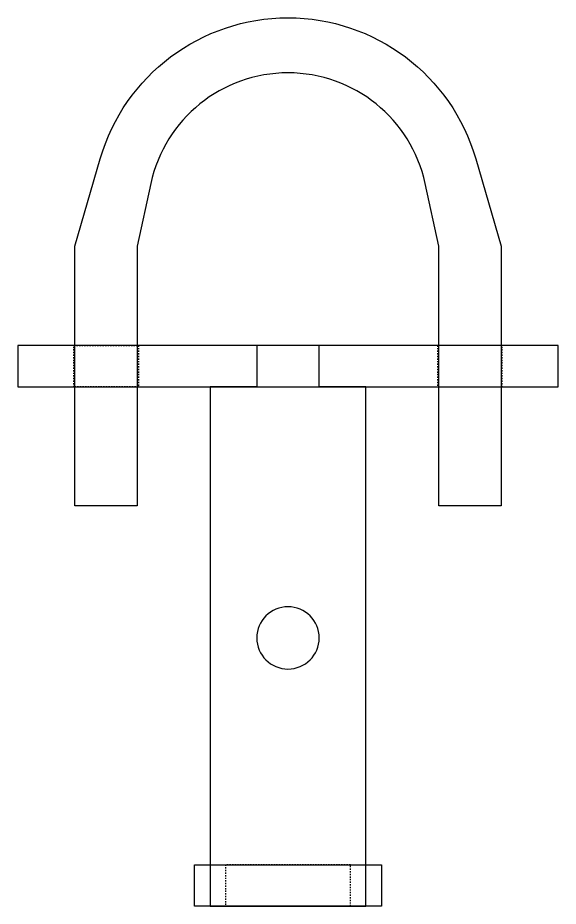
# Model space of a CAD drawing. Header units: millimetres. Extents: x 25083 to 52777, y 24772 to 45779.
# Drawn here: x 47287.9 to 47339.9, y 40073.5 to 40159.1 of the extents above; entities that cross this region are included whole.
import ezdxf

# ---------------------------------------------------------------- set-up
doc = ezdxf.new("R2010")
doc.units = ezdxf.units.MM
doc.linetypes.add('VERDECKT', pattern=[0.25, 0.125, -0.125])

# ---------------------------------------------------------------- blocks, each defined once
blk = doc.blocks.new('zw$2E98')
at = {"color": 3}
blk.add_lwpolyline([(0, 0), (18, 0), (18, 4), (0, 4)], close=True, dxfattribs=at)
at = {"color": 3, "linetype": 'VERDECKT'}
blk.add_lwpolyline([(3, 4), (15, 4), (15, 0), (3, 0)], close=True, dxfattribs=at)
blk = doc.blocks.new('zw$B535')
at = {"color": 3}
blk.add_lwpolyline([(12, 50), (16.5, 50), (16.5, 0), (1.5, 0), (1.5, 50), (6, 50), (6, 54), (12, 54)], close=True, dxfattribs=at)
blk.add_circle((9, 25.837), 3, dxfattribs=at)
at = {"color": 1}
blk.add_blockref('zw$2E98', (0, 0), dxfattribs=at)

msp = doc.modelspace()

# ---------------------------------------------------------------- linework, layer by layer
at = {"color": 1}
msp.add_lwpolyline([(47334.429, 40112.071), (47328.429, 40112.071), (47328.429, 40137.071), (47327.126, 40143.116, 0.807393), (47300.732, 40143.116), (47299.429, 40137.071), (47299.429, 40112.071), (47293.429, 40112.071), (47293.429, 40137.071), (47295.872, 40145.502, -0.751422), (47331.987, 40145.502), (47334.429, 40137.071)], format="xyb", close=True, dxfattribs=at)
at = {"color": 4}
msp.add_lwpolyline([(47339.929, 40127.521), (47287.929, 40127.521), (47287.929, 40123.521), (47339.929, 40123.521)], close=True, dxfattribs=at)
at = {"color": 4, "linetype": 'VERDECKT'}
for points in [[(47293.329, 40127.521), (47299.529, 40127.521), (47299.529, 40123.521), (47293.329, 40123.521)], [(47334.529, 40127.521), (47328.329, 40127.521), (47328.329, 40123.521), (47334.529, 40123.521)]]:
    msp.add_lwpolyline(points, close=True, dxfattribs=at)

# ---------------------------------------------------------------- block references
at = {"color": 1, "xscale": -1}
msp.add_blockref('zw$B535', (47322.929, 40073.521), dxfattribs=at)

doc.saveas('drawing.dxf')
